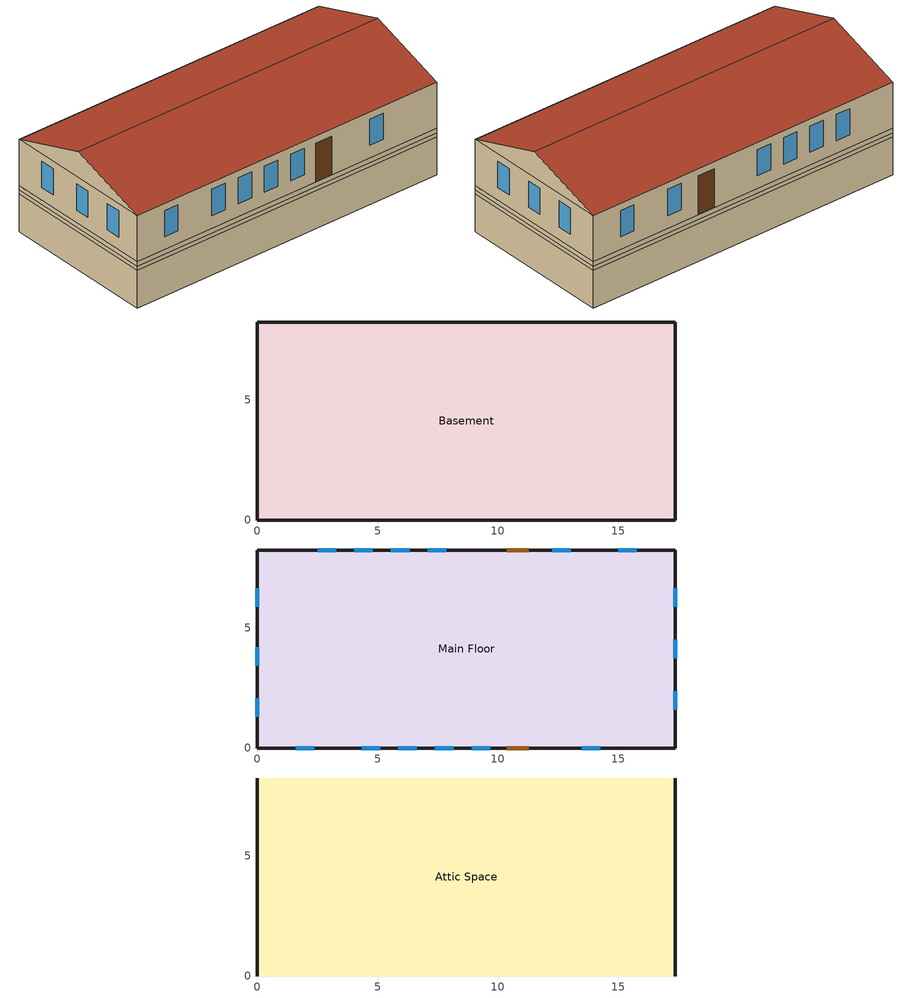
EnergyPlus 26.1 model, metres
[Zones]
Basement
 floor outside (HERS Bsmt Floor ASHRAE): 0,8.23 17.37,8.23 17.37,0 0,0 z-2.01
 wall outside (HERS Rim Joist ins): 0,0 17.37,0 17.37,8.23 0,8.23 0,0 z0.2:0.43
 wall outside (HERS AG Concrete ins): 0,0 17.37,0 17.37,8.23 0,8.23 0,0 z0:0.2
 wall outside (HERS BG Wall ins ASHRAE): 0,0 17.37,0 17.37,8.23 0,8.23 0,0 z-2.01:0
Main Floor
 floor to Basement (HERS Main Floor over Basement Rev): 0,8.23 17.37,8.23 17.37,0 0,0 z0.43
 wall outside (HERS Ext Wall): 0,0 17.37,0 17.37,8.23 0,8.23 0,0 z0.43:2.87
 window (HERS Window): 1.59,0 2.37,0 / 4.34,0 5.11,0 / 5.86,0 6.64,0 / 7.38,0 8.16,0 / 8.91,0 9.68,0 / 13.48,0 14.26,0 / 17.37,1.59 17.37,2.37 / 17.37,3.73 17.37,4.5 / 17.37,5.86 17.37,6.64 / 3.28,8.23 2.51,8.23 / 4.81,8.23 4.03,8.23 / 6.33,8.23 5.56,8.23 / 7.86,8.23 7.08,8.23 / 13.04,8.23 12.26,8.23 / 15.78,8.23 15.01,8.23 / 0,2.06 0,1.29 / 0,4.2 0,3.42 / 0,6.64 0,5.86 z1.11:2.5
 door (HERS Door): 10.36,0 11.28,0 / 11.28,8.23 10.36,8.23 z0.46:2.49
Attic Space
 floor to Main Floor (HERS Ceiling Rev): 0,8.23 17.37,8.23 17.37,0 0,0 z2.87
 wall outside (HERS Gable): 17.37,0,2.87 17.37,8.23,2.87 17.37,4.11,4.24; 0,8.23,2.87 0,0,2.87 0,4.11,4.24
 roof outside (HERS Roof): 0,0,2.87 17.37,0,2.87 17.37,4.11,4.24 0,4.11,4.24; 17.37,4.11,4.24 17.37,8.23,2.87 0,8.23,2.87 0,4.11,4.24
[Building]
HERS L324AC: North Axis=0; Terrain=Country; Loads Convergence Tolerance Value=0.04; Temperature Convergence Tolerance Value=0.4; Solar Distribution=FullInteriorAndExterior; Maximum Number of Warmup Days=25; Minimum Number of Warmup Days=6
[Site:GroundTemperature:BuildingSurface]
18, 18, 18, 18, 18, 18, 18, 18, 18, 18, 18, 18
[Material:NoMass] Roughness=Rough
Name | Thermal Resistance | Thermal Absorptance | Solar Absorptance | Visible Absorptance
HERS Bsmt Floor ASHRAE | ASHRAE below-grade slab + soil | 7.15254 | 0.0001 | 0 | 0
HERS Main Floor over Basement | Carpet with pad R2.08 | 0.36631 | 0.9 | 0.6 | 0.6
HERS BG Wall ins ASHRAE | ASHRAE below-grade wall + soil | 0.91331 | 0.0001 | 0 | 0
[Material] Roughness=Rough; Thermal Absorptance=0.9; Solar Absorptance=0.6; Visible Absorptance=0.6
Name | Thickness | Conductivity | Density | Specific Heat
HERS Ext Wall | Hardboard siding 7/16in; HERS Gable | Hardboard siding 7/16in; HERS Rim Joist ins | Hardboard siding 7/16in | 0.01118 | 0.094152 | 640.738 | 1172.3
HERS Ext Wall | Fiberboard sheathing 0.5in; HERS Rim Joist ins | Fiberboard sheathing 0.5in | 0.0127 | 0.054691 | 288.332 | 1297.91
HERS Ext Wall | Wall cavity 2x4 R11 25% frame | 0.0889 | 0.059662 | 135.356 | 1352.66
HERS Ext Wall | Plasterboard 0.5in; HERS Ceiling | Plasterboard 0.5in; HERS AG Concrete ins | Plasterboard 0.5in; HERS BG Wall ins ASHRAE | Plasterboard 0.5in; HERS IntWall Unframed half | Plasterboard 0.5in; HERS IntWall Framed half | Plasterboard 0.5in | 0.0127 | 0.160266 | 800.923 | 1088.57
HERS Ceiling | Ceiling R19 batt + 2x6 joists 10% frame | 0.15875 | 0.054725 | 53.758 | 1294.07
HERS Roof | Asphalt shingle 1/4in | 0.00635 | 0.081864 | 1121.292 | 1256.04
HERS Roof | Plywood 1/2in; HERS Gable | Plywood 1/2in | 0.0127 | 0.11544 | 544.628 | 1214.17
HERS Door | Solid core door 1.75in | 0.04445 | 0.115786 | 512.591 | 1381.64
HERS Main Floor over Basement | Joists 2x8 16in OC 10% (cavity air) | 0.18415 | 0.952631 | 51.259 | 1381.64
HERS Main Floor over Basement | Plywood 3/4in | 0.01905 | 0.11544 | 544.628 | 1214.17
HERS Rim Joist ins | Rim joist 2x8 + R11 batt / sill | 0.127 | 0.070048 | 194.217 | 1366
HERS AG Concrete ins | Poured concrete 6in | 0.1524 | 1.802907 | 2242.584 | 837.36
HERS AG Concrete ins | AG wall R11 batt + 2x4 10% | 0.0889 | 0.051732 | 59.909 | 1303.06
HERS BG Wall ins ASHRAE | BG wall R11 batt + 2x4 10% | 0.0889 | 0.050535 | 59.909 | 1303.06
HERS IntWall Framed half | Interior frame 2x4 half | 0.04445 | 0.11544 | 512.591 | 1381.64
[Construction]
HERS Ext Wall: HERS Ext Wall | Hardboard siding 7/16in, HERS Ext Wall | Fiberboard sheathing 0.5in, HERS Ext Wall | Wall cavity 2x4 R11 25% frame, HERS Ext Wall | Plasterboard 0.5in
HERS Roof: HERS Roof | Asphalt shingle 1/4in, HERS Roof | Plywood 1/2in
HERS Gable: HERS Gable | Hardboard siding 7/16in, HERS Gable | Plywood 1/2in
HERS Door: HERS Door | Solid core door 1.75in
HERS Window: HERS Clear 0.118in
HERS Bsmt Floor ASHRAE: HERS Bsmt Floor ASHRAE | ASHRAE below-grade slab + soil
HERS Rim Joist ins: HERS Rim Joist ins | Hardboard siding 7/16in, HERS Rim Joist ins | Fiberboard sheathing 0.5in, HERS Rim Joist ins | Rim joist 2x8 + R11 batt / sill
HERS AG Concrete ins: HERS AG Concrete ins | Poured concrete 6in, HERS AG Concrete ins | AG wall R11 batt + 2x4 10%, HERS AG Concrete ins | Plasterboard 0.5in
HERS BG Wall ins ASHRAE: HERS BG Wall ins ASHRAE | ASHRAE below-grade wall + soil, HERS BG Wall ins ASHRAE | BG wall R11 batt + 2x4 10%, HERS BG Wall ins ASHRAE | Plasterboard 0.5in
HERS IntWall Unframed half: HERS IntWall Unframed half | Plasterboard 0.5in
HERS IntWall Framed half: HERS IntWall Framed half | Interior frame 2x4 half, HERS IntWall Framed half | Plasterboard 0.5in
HERS Main Floor over Basement Rev: HERS Main Floor over Basement | Carpet with pad R2.08, HERS Main Floor over Basement | Plywood 3/4in, HERS Main Floor over Basement | Joists 2x8 16in OC 10% (cavity air)
HERS Ceiling Rev: HERS Ceiling | Plasterboard 0.5in, HERS Ceiling | Ceiling R19 batt + 2x6 joists 10% frame
[WindowMaterial:Glazing]
HERS Clear 0.118in: Optical Data Type=SpectralAverage; Thickness=0.0029972; Solar Transmittance at Normal Incidence=0.837; Front Side Solar Reflectance at Normal Incidence=0.075; Back Side Solar Reflectance at Normal Incidence=0.075; Visible Transmittance at Normal Incidence=0.837; Front Side Visible Reflectance at Normal Incidence=0.075; Back Side Visible Reflectance at Normal Incidence=0.075; Infrared Transmittance at Normal Incidence=0; Front Side Infrared Hemispherical Emissivity=0.84; Back Side Infrared Hemispherical Emissivity=0.84; Conductivity=0.899982
[InternalMass] Zone or ZoneList=Main Floor
Name | Construction | Surface Area
Interior walls unframed | HERS IntWall Unframed half | 171.2389
Interior walls framed | HERS IntWall Framed half | 19.0265
[Zone] Type=1; Multiplier=1
Name | Ceiling Height | Volume | Floor Area | Part of Total Floor Area
Basement; Main Floor
Attic Space | autocalculate | autocalculate | autocalculate | No
[ZoneInfiltration:DesignFlowRate] Schedule=Always On; Design Flow Rate Calculation Method=AirChanges/Hour
Name | Zone or ZoneList or Space or SpaceList | Air Changes per Hour
Attic Space Vent | Attic Space | 2.4
Infiltration | Main Floor | 0.67
[ElectricEquipment]
HERS internal gains: Zone or ZoneList or Space or SpaceList=Main Floor; Schedule=HERS Gains; Design Level Calculation Method=EquipmentLevel; Design Level=1705.09; Fraction Latent=0.17807; Fraction Radiant=0.57535; Fraction Lost=0
[People]
No people: Zone or ZoneList or Space or SpaceList=Main Floor; Number of People Schedule=Always On; Number of People Calculation Method=People; Number of People=0; Fraction Radiant=0.3; Activity Level Schedule=Activity Sched
[Lights]
No lights: Zone or ZoneList or Space or SpaceList=Main Floor; Schedule=Always On; Design Level Calculation Method=LightingLevel; Lighting Level=0; Return Air Fraction=0; Fraction Radiant=0.32; Fraction Visible=0.25
[HVACTemplate:Thermostat] Constant Heating Setpoint=20; Constant Cooling Setpoint=99
Basement Tstat; Main Floor Tstat
[HVACTemplate:Zone:IdealLoadsAirSystem] Heating Limit=NoLimit; Cooling Limit=NoLimit; Dehumidification Control Type=None; Humidification Control Type=None; Outdoor Air Method=None
Name | Template Thermostat
Basement | Basement Tstat
Main Floor | Main Floor Tstat
[Schedule:Compact]
Always On: Through: 12/31, For: AllDays, Until: 24:00, 1
Activity Sched: Through: 12/31, For: AllDays, Until: 24:00, 120
HERS Gains: Through: 12/31, For: AllDays, Until: 01:00, 0.23818, Until: 02:00, 0.23818, Until: 03:00, 0.23818, Until: 04:00, 0.23818, Until: 05:00, 0.23818, Until: 06:00, 0.39795, Until: 07:00, 0.5, Until: 08:00, 1, Until: 09:00, 0.58344, Until: 10:00, 0.35696, Until: 11:00, 0.35696, Until: 12:00, 0.47616, Until: 13:00, 0.35696, Until: 14:00, 0.29778, Until: 15:00, 0.30949, Until: 16:00, 0.30949, Until: 17:00, 0.45253, Until: 18:00, 0.48808, Until: 19:00, 0.52384, Until: 20:00, 0.82141, Until: 21:00, 0.82141, Until: 22:00, 0.85759, Until: 23:00, 0.85759, Until: 24:00, 0.77394
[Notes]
Exported by Pinocchio-EP 1.0.0+b0c9cf1.dirty (EnergyPlus input)
Profile: Standard 140 / validation (lib/compliance/profile140.js)
